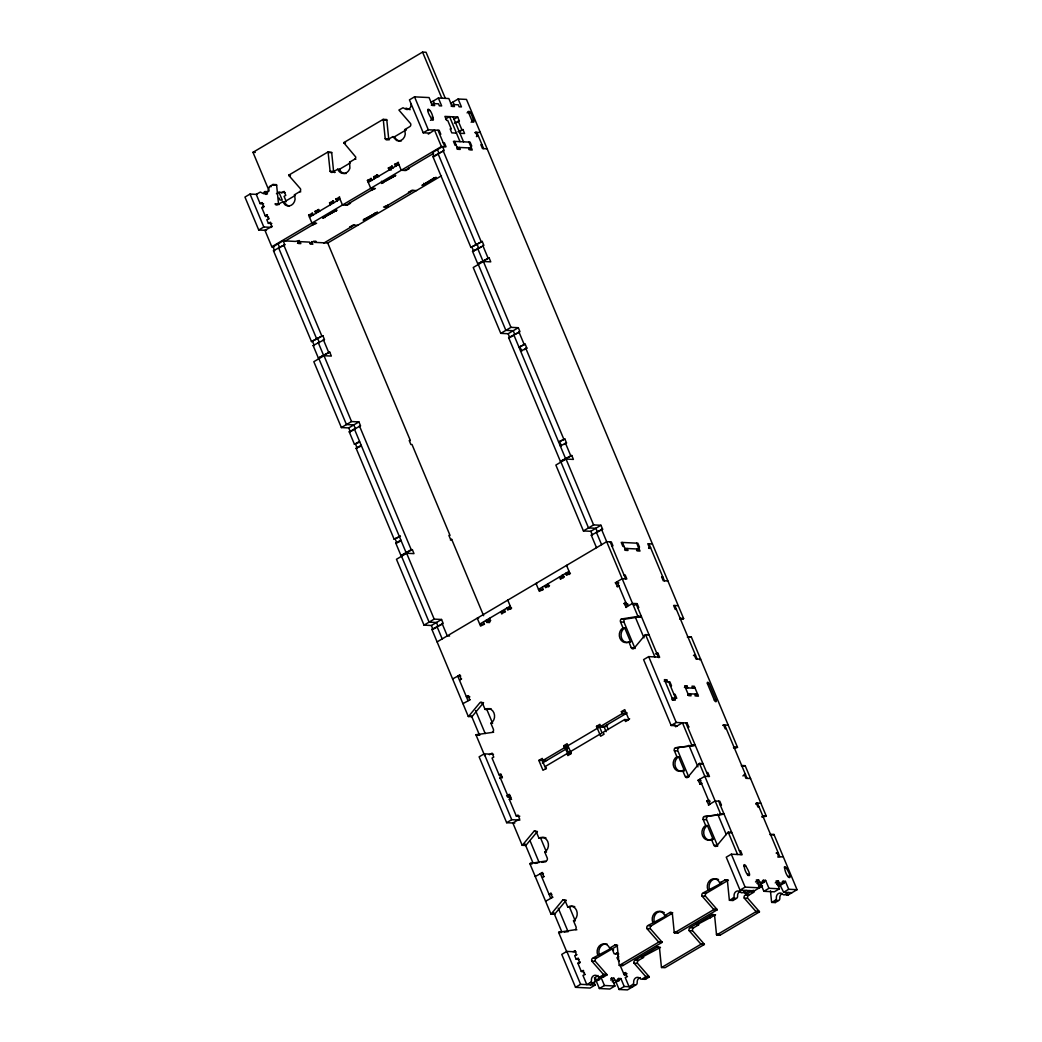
<?xml version="1.0" encoding="UTF-8"?>
<svg xmlns="http://www.w3.org/2000/svg" width="1042" height="1042" viewBox="0 0 1042 1042"><rect width="100%" height="100%" fill="white"/><g stroke="black" fill="none" stroke-linecap="round" stroke-linejoin="round"><path stroke-width="1.5" d="M411.043 103.874L410.978 105.867A4.428 3.777 -87.2 0 1 405.546 109.084L403.02 107.743L398.904 110.061L410.639 123.659A2.214 1.889 -87.2 0 1 409.767 126.642L404.674 129.638L405.286 134.079A7.724 6.578 -87.2 0 1 396.624 140.514L392.808 136.658L387.715 139.667A2.214 1.889 -87.2 0 1 385.201 138.69L383.326 119.973A2.214 1.889 -87.2 0 0 383.156 119.361L343.821 142.611A2.214 1.889 -87.2 0 0 344.12 143.145L355.739 157.016A2.214 1.889 -87.2 0 1 354.684 159.192L349.591 162.2L349.904 168.114A7.776 6.617 -87.2 0 1 344.694 173.35A7.776 6.617 -87.2 0 1 338.376 170.497L337.725 169.208L332.632 172.217A2.214 1.889 -87.2 0 1 330.106 171.253L328.074 151.924L288.725 175.173A2.214 1.889 -87.2 0 0 289.038 175.694L300.461 188.771A2.214 1.889 -87.2 0 1 299.601 191.741L294.508 194.75L295.107 199.178A7.724 6.578 -87.2 0 1 285.274 205L282.642 201.77L277.55 204.779A2.214 1.889 -87.2 0 1 275.023 203.802L277.94 203.945M400.87 540.108L395.778 543.116L401.014 555.633L411.186 549.616L412.358 549.668L414 553.628L406.64 553.263L396.468 559.28L424.016 625.135L434.188 619.117L441.548 619.482L443.202 623.429L431.87 629.394L468.314 716.518A2.214 1.889 -87.2 0 0 468.77 716.141L480.088 702.516A2.214 1.889 -87.2 0 1 482.602 703.493L483.188 703.519M482.628 703.819L472.247 716.323A2.214 1.889 -87.2 0 1 471.805 716.688L468.314 716.518M648.71 635.073A2.214 1.889 -87.2 0 1 649.062 634.812L645.571 634.643A2.214 1.889 -87.2 0 0 645.115 635.008L633.797 648.632A2.214 1.889 -87.2 0 1 631.27 647.668L628.795 641.729A7.75 6.604 -87.2 0 1 619.964 638.329A7.75 6.604 -87.2 0 1 623.012 627.909L620.537 621.983A2.214 1.889 -87.2 0 1 621.397 619L637.378 616.499A2.214 1.889 -87.2 0 0 637.899 616.291L641.377 616.473A2.214 1.889 -87.2 0 1 640.869 616.669L624.887 619.169A2.214 1.889 -87.2 0 0 624.015 622.152L634.76 647.837A2.214 1.889 -87.2 0 0 635.19 648.489M536.864 831.438L533.96 831.295L522.628 844.919A2.214 1.889 -87.2 0 1 522.185 845.296L512.859 822.998L519.645 818.999L517.991 815.039L516.298 816.042L509.264 799.253L510.971 798.25L509.317 794.304L506.594 795.906M522.185 845.296L525.676 845.466A2.214 1.889 -87.2 0 0 526.119 845.101L537.438 831.464M565.637 900.223L562.732 900.08L551.413 913.717A2.214 1.889 -87.2 0 1 550.957 914.081L529.857 863.636A2.214 1.889 -87.2 0 1 530.378 863.427L546.347 860.926A2.214 1.889 -87.2 0 0 547.219 857.957L544.745 852.03A7.75 6.604 -87.2 0 0 547.779 841.597A7.75 6.604 -87.2 0 0 538.948 838.198L536.474 832.271A2.214 1.889 -87.2 0 0 533.96 831.295M550.957 914.081L554.448 914.251A2.214 1.889 -87.2 0 0 554.904 913.886L566.223 900.262M694.154 745.421L675.268 747.778A2.214 1.889 -87.2 0 0 674.395 750.761L676.883 756.687A7.75 6.604 -87.2 0 0 673.835 767.107A7.75 6.604 -87.2 0 0 682.666 770.507L685.141 776.446A2.214 1.889 -87.2 0 0 687.668 777.41L698.987 763.786A2.214 1.889 -87.2 0 1 699.442 763.421L702.92 763.591A2.214 1.889 -87.2 0 0 702.477 763.955L699.573 763.812M722.927 814.206L704.04 816.563A2.214 1.889 -87.2 0 0 703.181 819.546L705.655 825.472A7.75 6.604 -87.2 0 0 702.608 835.892A7.75 6.604 -87.2 0 0 711.439 839.305L713.913 845.231A2.214 1.889 -87.2 0 0 716.44 846.208L727.759 832.571A2.214 1.889 -87.2 0 1 728.215 832.206L731.705 832.376A2.214 1.889 -87.2 0 0 731.25 832.74L728.345 832.597M323.307 217.452L322.668 218.182L336.983 210.132L323.307 217.452L325.052 217.544M383.248 182.767L381.463 183.444L395.778 175.395L382.088 182.715L381.476 181.23M363.814 219.458L363.176 220.188L377.491 212.138L363.814 219.458L365.547 219.536M504.12 611.914L504.745 611.198L500.629 611.745L502.036 613.751M562.901 577.177L563.54 576.447L559.424 577.008L560.83 579.013M269.149 190.986L252.985 152.314L422.557 52.1L426.048 52.269L445.325 98.365M256.827 194.398L250.041 194.059L244.948 197.068L258.729 229.995L266.478 230.386M431.323 105.112L433.876 103.614L434.696 105.581L432.378 105.476L429.07 97.57L414.534 96.854L409.441 99.863L423.221 132.79L429.421 133.089M278.943 204.636A2.214 1.889 -87.2 0 1 278.514 203.971L276.638 185.255A2.214 1.889 -87.2 0 0 276.482 184.642L272.991 184.473L269.409 186.583L268.315 190.178A4.428 3.777 -87.2 0 1 262.884 193.382L260.357 192.041L256.241 194.372L260.096 203.594L263.587 203.763M276.417 193.734L278.969 192.236L284.948 192.536M430.737 102.533L438.369 98.026L448.842 98.547L452.137 106.44L454.468 106.558L453.635 104.591L451.095 106.089M260.096 203.594L262.376 202.617M281.496 192.965L284.127 191.402L285.782 195.349L284.088 196.352L286.29 201.627M268.706 217.296A1.667 0.742 59.4 0 1 266.96 215.863L265.189 215.772L261.75 207.54L264.03 206.563M450.509 103.51L458.141 99.003L466.477 99.42L683.63 618.557A2.214 1.889 -87.2 0 1 683.109 618.753L679.918 619.261M282.642 201.77L284.375 201.848L294.938 195.622M337.725 169.208L339.471 169.299L350.021 163.06M392.808 136.658L394.553 136.749L406.419 129.729L404.674 129.638M265.189 215.772L267.468 214.795M265.671 216.606L266.934 215.863M430.463 120.338L433.172 118.736L432.287 116.613M271.845 223.522L268.367 223.353L266.843 219.719L269.123 218.755M268.367 223.353L270.633 222.376M445.598 118.97L449.558 116.639L460.03 141.66M258.729 229.995L263.808 226.987L271.571 227.377M423.221 132.79L428.301 129.781L439.164 130.315L440.818 134.262L439.646 134.21M272.288 226.322L264.928 230.308L271.819 246.772L274.137 246.889M453.882 119.296L457.698 117.043L459.353 120.989L456.8 122.5M467.116 112.927C469.981 107.222 472.69 118.202 473.68 120.729A1.667 0.755 59.4 0 1 473.433 122.174A1.667 0.755 59.4 0 1 471.935 120.651L468.392 112.171M454.364 123.19L459.353 120.989M312.04 225.228L316.599 223.275L311.949 223.053L308.64 215.147L312.613 213.167M316.273 213.48L314.866 211.474L318.839 209.494M330.379 204.766L329.559 202.786L333.531 200.806M337.178 201.119L335.771 199.113L339.744 197.133M370.835 190.478L375.394 188.537L370.731 188.302L367.435 180.409L371.408 178.429M374.469 178.703L373.648 176.723L377.621 174.756M391.44 169.833L389.174 170.015L388.34 168.049L392.313 166.069M395.973 166.368L394.566 164.362L398.539 162.396M309.474 217.127L339.992 199.087M368.256 182.376L398.786 164.336M471.14 122.24L473.68 120.729L471.935 120.651M457.946 131.748L462.935 129.547L464.589 133.506L459.926 133.272M459.118 131.813L462.935 129.547M271.819 246.772L441.391 146.544L446.041 146.779L444.4 142.832L443.228 142.767M299.38 240.533L295.368 241.418L283.15 240.806L272.978 246.824L274.632 250.77L273.473 250.718L311.48 341.594L322.825 335.641L324.479 339.601L313.134 345.553L318.37 358.057L329.715 352.105L331.356 356.064L323.997 355.7L313.824 361.704L341.372 427.559L348.731 427.923L358.904 421.919L360.558 425.865L349.226 431.818L354.462 444.335L359.438 442.134M284.987 241.21L315.439 223.222M345.957 205.183L374.221 188.485M404.752 170.445L433.589 153.395M273.473 250.718L284.805 244.766L283.15 240.806M601.599 544.692L596.363 532.175L602.615 529.232L600.96 525.272L590.788 531.29L583.416 530.925L555.868 465.071L566.04 459.053L573.413 459.418L571.758 455.471L560.414 461.424L508.626 337.621L519.971 331.656L518.317 327.709L508.144 333.727L500.772 333.362L473.224 267.507L483.397 261.49L490.769 261.855L489.115 257.895L477.77 263.86L472.547 251.343L483.879 245.391L482.225 241.431L470.893 247.397L432.873 156.508L444.205 150.556L442.563 146.609L432.378 152.614L434.032 156.574L437.848 154.32M324.622 355.114L323.463 355.062L318.227 342.544L319.386 342.597L317.732 338.65L316.573 338.598L278.553 247.709L284.805 244.766M481.339 246.889L478.786 248.4L477.145 244.44L475.973 244.388L437.966 153.5L441.665 152.054M474.748 132.608L480.245 132.347M476.402 136.567L478.408 136.124M297.465 243.151L300.005 241.64L309.695 242.122L310.516 244.102L312.847 244.219L311.74 241.575M456.865 148.941L459.418 147.443L460.238 149.41L457.907 149.293L454.612 141.399M309.774 243.581L313.72 241.236L316.052 241.353L314.358 242.356L327.722 243.007L410.366 440.584L409.206 440.519L410.861 444.478L412.02 444.53L450.04 535.406L448.881 535.354L450.535 539.3L451.694 539.365L483.618 615.692M468.796 149.592L471.44 148.029L457.099 147.326M323.749 243.125L354.202 225.137M384.719 207.097L412.984 190.386M433.902 178.026L421.971 185.437L436.272 177.387L433.902 178.026L435.061 178.091M327.592 243.099L441.443 175.798M311.48 341.594L322.825 335.641M470.893 247.397L482.225 241.431M472.547 251.343L477.523 249.142M318.37 358.057L329.715 352.105M477.77 263.86L489.115 257.895M341.372 427.559L351.545 421.554L358.904 421.919M500.772 333.362L510.945 327.344L518.317 327.709M349.226 431.818L352.925 430.372M511.062 336.918L513.615 335.42M516.155 333.909L518.695 332.411M354.462 444.335L359.542 441.326M525.207 344.173L518.955 347.116L525.207 344.173L526.848 348.119L524.308 349.63M394.123 539.17L400.375 536.213L394.123 539.17L356.117 448.281L361.196 445.273M526.848 348.119L520.609 351.076L521.768 351.128L520.114 347.181M356.117 448.281L361.092 446.093M564.868 439.008L558.616 441.951L564.868 439.008L566.522 442.954L563.982 444.452M560.27 445.898L566.522 442.954M398.213 542.426L400.753 540.915M560.414 461.424L571.758 455.471M412.358 549.668L401.014 555.633M450.418 540.108L451.694 539.365M583.416 530.925L593.588 524.908L600.96 525.272M424.016 625.135L431.375 625.5L441.548 619.482M596.506 547.688L591.27 535.184L602.615 529.232M434.306 628.691L436.845 627.193M439.385 625.682L441.938 624.184M437.106 641.898L606.678 541.684L611.328 541.905L612.983 545.865L611.823 545.8M510.241 606.066L479.711 624.106L484.374 624.34M569.023 571.329L538.506 589.368L543.156 589.59M487.539 621.722L489.427 620.602L489.831 621.592M508.926 609.075L510.333 608.241L510.749 609.231M547.506 586.281L548.209 585.865L548.626 586.854M478.63 618.245L477.236 618.18L480.544 626.086L484.517 624.106M489.427 620.602L485.937 620.433L486.757 622.413L490.73 620.433M501.462 613.725L505.435 611.745M510.333 608.241L506.855 608.072L507.675 610.052L511.648 608.072M536.721 583.468L536.018 583.442L539.326 591.348L543.299 589.368M548.209 585.865L544.719 585.695L545.552 587.662L549.525 585.695M560.244 578.987L564.217 577.008M569.544 574.494L569.127 573.504L565.637 573.334L566.457 575.301L570.43 573.334M624.64 550.007L627.18 548.496L628 550.476L625.682 550.358L622.387 542.452M636.558 550.645L639.202 549.095L624.861 548.379M648.58 548.157L650.586 547.714L649.309 548.47M452.593 678.941L459.965 674.969M617.632 586.711L615.392 582.738L622.178 578.727L626.828 578.948L625.174 575.002L624.015 574.95M461.619 678.915L459.926 679.918M617.046 586.685L619.326 585.708M468.639 695.704L466.36 696.681L469.851 696.851M626.307 607.46L624.067 603.474L626.346 602.51M462.935 703.637L470.294 699.664M625.721 607.434L632.507 603.422L637.157 603.644L638.811 607.603L637.652 607.538M634.617 605.155L637.157 603.644M493.504 754.291L484.191 753.835L479.112 756.844L506.659 822.698L514.8 823.102M655.457 653.894L657.893 653.204L659.547 657.163L648.684 656.616L643.604 659.625L671.152 725.479L677.352 725.792M657.046 653.712L657.893 653.204M489.375 754.747L492.098 753.145L493.752 757.091L492.045 758.094L499.079 774.883L501.397 775.001M658.7 657.658L659.547 657.163M693.477 655.509L695.483 655.066M499.079 774.883L500.772 773.88L502.426 777.84M699.612 659.781L700.628 659.182L695.978 658.961L694.324 655.001M499.691 778.478L502.231 776.98L499.899 776.863L508.444 797.273L510.762 797.391L509.942 795.411L507.402 796.922M664.184 681.26L666.724 679.762L667.544 681.742M570.521 753.796L567.03 753.613L545.552 766.313L546.373 768.293L542.986 770.298L538.844 760.413L542.244 758.407L543.064 760.386L546.555 760.556M566.874 747.804L564.543 747.687L563.722 745.72L567.108 743.714L571.25 753.587L567.851 755.593L567.03 753.613M628.17 719.722L624.679 719.54L603.201 732.239L604.034 734.219L600.635 736.225L596.506 726.339L599.892 724.333L600.726 726.313L604.217 726.482L627.18 712.91M621.384 711.647L624.861 711.816L625.695 713.783L622.204 713.614L621.384 711.647L624.77 709.641L628.899 719.514L625.513 721.52L624.679 719.54M543.064 760.386L564.543 747.687M606.509 725.87L604.243 727.212L599.593 726.977L565.676 747.023L568.164 752.949L571.263 753.106M600.726 726.313L622.204 713.614M542.309 763.07L568.033 747.869M568.164 752.949L602.068 732.904L599.593 726.977M626.893 720.465L629.655 718.837M684.399 687.42L686.938 685.923L687.772 687.902M671.895 699.703L674.434 698.205L675.255 700.172L672.937 700.068L664.392 679.644L666.724 679.762M672.885 699.859L675.594 698.257L668.717 681.794M687.707 695.327L690.247 693.829L691.067 695.796L688.749 695.678L684.62 685.805L686.938 685.923M694.91 695.796L697.619 694.193L687.928 693.712M506.659 822.698L511.739 819.689L519.88 820.093M671.152 725.479L676.232 722.471L687.095 723.018L688.749 726.964L687.889 727.459M686.248 723.513L687.095 723.018M722.679 725.31L728.176 725.037M535.236 876.504L542.608 872.532M700.276 784.274L698.036 780.302L704.822 776.29L709.472 776.524L707.818 772.565L706.658 772.513M544.263 876.478L542.569 877.481M699.69 784.248L701.969 783.271M742.881 775.925L745.421 774.427L744.262 774.362L745.916 778.322L750.566 778.543M551.283 893.281L549.004 894.244L551.908 894.388M708.951 805.023L706.71 801.038L708.99 800.074M545.578 901.213L552.937 897.227M708.365 804.997L715.151 800.985L719.801 801.22L721.455 805.166L720.296 805.114M755.711 804.072L757.404 803.069L779.781 856.576M576.148 951.854L566.835 951.398L561.755 954.407L575.523 987.334L590.059 988.05L595.151 985.042L594.044 982.411M739.377 850.715L740.536 850.767L742.191 854.727L731.328 854.193L726.248 857.188L740.015 890.128L754.551 890.845M739.69 851.275L740.536 850.767M573.048 951.711L575.314 950.734M579.118 959.422L576.213 959.278L574.689 955.657L576.968 954.68M576.213 959.278L578.492 958.301M583.051 971.548L581.306 971.47L577.867 963.238L580.147 962.261M597.782 955.149A7.75 6.604 -87.2 0 1 600.83 944.729A7.75 6.604 -87.2 0 1 609.661 948.142L611.407 948.22L592.703 958.158A2.214 1.889 -87.2 0 0 591.83 961.141L603.253 974.218A2.214 1.889 -87.2 0 1 603.565 974.739L607.056 974.908A2.214 1.889 -87.2 0 0 606.744 974.387L595.321 961.31A2.214 1.889 -87.2 0 1 596.18 958.327L616.851 946.123M609.661 948.142L614.741 945.133L617.645 945.276M652.865 922.6A7.75 6.604 -87.2 0 1 655.913 912.18A7.75 6.604 -87.2 0 1 664.744 915.579L666.489 915.671L647.785 925.609A2.214 1.889 -87.2 0 0 646.913 928.578L658.336 941.655A2.214 1.889 -87.2 0 1 658.648 942.189L662.139 942.359A2.214 1.889 -87.2 0 0 661.826 941.838L650.403 928.761A2.214 1.889 -87.2 0 1 651.276 925.778L671.934 913.56M664.744 915.579L669.824 912.584L672.741 912.727M721.012 882.027A7.75 6.604 -87.2 0 1 721.572 883.121L702.868 893.046A2.214 1.889 -87.2 0 0 701.995 896.029L713.431 909.106A2.214 1.889 -87.2 0 1 713.731 909.627L717.222 909.796A2.214 1.889 -87.2 0 0 716.909 909.275L705.486 896.198A2.214 1.889 -87.2 0 1 706.359 893.228L728.397 880.19M707.961 890.05A7.75 6.604 -87.2 0 1 710.996 879.617A7.75 6.604 -87.2 0 1 719.827 883.03L724.919 880.021L727.824 880.164M776.121 853.072L778.127 852.63M581.306 971.47L583.585 970.493M777.775 857.019L783.271 856.758M615.288 953.795L617.567 952.818M747.596 875.423L749.289 874.42L747.544 874.342M593.302 982.671L590.397 982.528L586.815 984.638L582.96 975.416L585.239 974.439M619.039 961.401L616.942 957.741L618.635 956.738L616.994 952.792M618.466 961.362L619.313 960.867M575.523 987.334L580.615 984.325L595.151 985.042M740.015 890.128L745.108 887.12L759.644 887.836L756.336 879.93L758.667 880.047L759.488 882.027L764.138 882.248L763.317 880.282L762.47 880.777M755.489 881.923L758.667 880.047M756.948 883.525L759.488 882.027M603.565 974.739L599.984 976.849A2.214 1.889 -87.2 0 1 597.834 976.484A4.428 3.777 -87.2 0 0 593.536 975.742A4.428 3.777 -87.2 0 0 591.439 980.262A2.214 1.889 -87.2 0 1 590.397 982.528M614.741 945.133A2.214 1.889 -87.2 0 1 617.268 946.11L619.143 964.827A2.214 1.889 -87.2 0 0 619.3 965.439L658.648 942.189M669.824 912.584A2.214 1.889 -87.2 0 1 672.351 913.547L674.226 932.277A2.214 1.889 -87.2 0 0 674.395 932.877L713.731 909.627M724.919 880.021A2.214 1.889 -87.2 0 1 727.433 880.998L729.309 899.715A2.214 1.889 -87.2 0 0 729.478 900.327L733.047 898.217L735.965 898.36M746.228 890.428L742.646 892.538A2.214 1.889 -87.2 0 1 740.497 892.173A4.428 3.777 -87.2 0 0 736.199 891.431A4.428 3.777 -87.2 0 0 734.102 895.951A2.214 1.889 -87.2 0 1 733.047 898.217M614.923 986.019L604.451 985.511L601.143 977.604L596.063 980.613L599.371 988.506L609.831 989.027L614.923 986.019L611.615 978.125L610.768 978.62M759.97 883.369L761.402 882.9M763.526 881.649L765.636 880.386L768.944 888.292L779.416 888.813L776.108 880.907L778.426 881.024L779.26 882.991L783.91 883.225L783.089 881.245L782.229 881.753M590.306 984.807L593.888 982.697A2.214 1.889 -87.2 0 0 594.93 980.431A4.428 3.777 -87.2 0 1 598.108 975.494M601.781 977.031A2.214 1.889 -87.2 0 0 603.474 977.018L607.056 974.908M619.3 965.439L622.79 965.608L662.139 942.359M674.395 932.877L677.873 933.046L717.222 909.796M729.478 900.327L732.969 900.496L736.538 898.386A2.214 1.889 -87.2 0 0 737.593 896.12A4.428 3.777 -87.2 0 1 740.758 891.184M743.233 892.577L746.137 892.72L749.706 890.597M601.143 977.604L598.824 977.487L599.645 979.467L594.357 981.981M759.058 885.257L764.138 882.248M659.899 947.36L656.994 947.217L634.943 960.242A2.214 1.889 -87.2 0 0 634.083 963.225L645.506 976.302A2.214 1.889 -87.2 0 1 645.819 976.823L649.296 976.992A2.214 1.889 -87.2 0 0 648.997 976.471L637.561 963.394A2.214 1.889 -87.2 0 1 638.433 960.424L643.526 957.416A7.75 6.604 -87.2 0 1 643.07 955.996M714.981 914.811L712.077 914.668L690.038 927.693A2.214 1.889 -87.2 0 0 689.166 930.675L700.589 943.752A2.214 1.889 -87.2 0 1 700.901 944.273L704.392 944.443A2.214 1.889 -87.2 0 0 704.079 943.922L692.656 930.845A2.214 1.889 -87.2 0 1 693.516 927.862L698.609 924.853A7.75 6.604 -87.2 0 1 697.958 921.949M753.379 890.246L745.121 895.143A2.214 1.889 -87.2 0 0 744.248 898.113L755.671 911.19A2.214 1.889 -87.2 0 1 755.984 911.711L759.475 911.893A2.214 1.889 -87.2 0 0 759.162 911.359L747.739 898.282A2.214 1.889 -87.2 0 1 748.612 895.312L753.692 892.304A7.75 6.604 -87.2 0 1 753.249 890.884M757.521 887.81L761.65 885.361M641.39 956.139A7.75 6.604 -87.2 0 0 641.781 957.324L660.485 947.386M696.473 923.59A7.75 6.604 -87.2 0 0 696.864 924.775L715.567 914.837M762.497 885.987L751.946 892.212L753.692 892.304M610.755 980.118L613.933 978.23L614.767 980.209L619.417 980.444L618.596 978.464L617.737 978.972M775.248 882.9L778.426 881.024M623.559 973.554L625.838 972.577M599.371 988.506L604.451 985.511M760.556 883.395L763.864 891.301L768.944 888.292M620.107 965.322L624.093 974.504L627.05 973.723M788.52 877.169L789.797 876.426L788.052 876.335M612.227 981.707L614.767 980.209M624.132 974.635C626.372 972.407 625.526 976.458 624.093 974.504M776.72 884.502L779.26 882.991M632.559 986.891L624.223 986.487L620.915 978.581L615.822 981.59L619.13 989.483L627.466 989.9L636.128 984.781A2.214 1.889 -87.2 0 0 637.183 982.515A4.428 3.777 -87.2 0 1 640.348 977.578M783.284 882.613L785.408 881.363L788.716 889.269L797.052 889.686L773.946 834.46L770.455 834.29A2.214 1.889 -87.2 0 0 770.012 834.655M619.417 980.444L614.129 982.958M783.91 883.225L778.817 886.234L778.413 885.244M635.555 984.755L632.637 984.612L629.068 986.722L625.213 977.5L627.492 976.523M779.416 888.813L774.323 891.822L763.864 891.301M619.13 989.483L624.223 986.487M779.742 884.345L783.623 892.278L788.716 889.269M645.819 976.823L642.237 978.933A2.214 1.889 -87.2 0 1 640.088 978.568A4.428 3.777 -87.2 0 0 635.789 977.826A4.428 3.777 -87.2 0 0 633.692 982.346A2.214 1.889 -87.2 0 1 632.637 984.612M656.994 947.217A2.214 1.889 -87.2 0 1 659.521 948.194L661.383 966.911A2.214 1.889 -87.2 0 0 661.553 967.523L700.901 944.273M712.077 914.668A2.214 1.889 -87.2 0 1 714.604 915.631L716.479 934.361A2.214 1.889 -87.2 0 0 716.636 934.961L755.984 911.711M770.468 890.884L771.562 901.799A2.214 1.889 -87.2 0 0 771.731 902.411L775.3 900.301L778.205 900.444M788.468 892.512L784.9 894.622A2.214 1.889 -87.2 0 1 782.75 894.257A4.428 3.777 -87.2 0 0 778.452 893.515A4.428 3.777 -87.2 0 0 776.355 898.035A2.214 1.889 -87.2 0 1 775.3 900.301M644.034 979.115A2.214 1.889 -87.2 0 0 645.727 979.115L649.296 976.992M704.392 944.443L665.043 967.692L661.553 967.523M716.636 934.961L720.126 935.143L759.475 911.893M771.731 902.411L775.209 902.58L778.791 900.47A2.214 1.889 -87.2 0 0 779.833 898.204A4.428 3.777 -87.2 0 1 781.93 893.684M785.473 894.661L788.39 894.804L797.052 889.686M405.963 108.121L409.024 109.254A4.428 3.777 -87.2 0 0 410.157 109.671M493.647 732.213L476.507 734.649A2.214 1.889 -87.2 0 0 475.986 734.857L484.686 755.645M675.854 747.804L694.727 745.447A2.214 1.889 -87.2 0 0 695.248 745.251L691.758 745.069A2.214 1.889 -87.2 0 1 691.25 745.277M733.789 748.039L736.981 747.531A2.214 1.889 -87.2 0 0 737.502 747.335L691.302 636.896L687.811 636.727A2.214 1.889 -87.2 0 0 687.368 637.092L689.114 637.183M704.626 816.589L723.513 814.245A2.214 1.889 -87.2 0 0 724.034 814.036L720.543 813.867A2.214 1.889 -87.2 0 1 720.022 814.062M761.767 816.954L765.753 816.329A2.214 1.889 -87.2 0 0 766.274 816.12L745.173 765.675L741.683 765.505A2.214 1.889 -87.2 0 0 741.344 765.766M535.197 863.388L537.854 862.971M541.853 862.359L545.839 861.734M566.718 951.737L558.629 932.421A2.214 1.889 -87.2 0 1 559.15 932.212L575.119 929.724A2.214 1.889 -87.2 0 0 575.992 926.742L573.517 920.815A7.75 6.604 -87.2 0 0 576.552 910.395A7.75 6.604 -87.2 0 0 567.734 906.983L565.246 901.056A2.214 1.889 -87.2 0 0 562.732 900.08M564.23 932.147L567.434 931.639M263.847 192.223L266.374 193.565A4.428 3.777 -87.2 0 0 267.494 193.981M401.404 140.891L399.333 140.891A7.763 6.604 -87.2 0 1 394.553 136.749M346.322 173.454L344.251 173.454A7.763 6.604 -87.2 0 1 339.471 169.299M394.553 176.085L393.394 176.033M423.755 184.773L423.716 183.314M433.876 103.614L438.526 103.835L439.346 105.815L441.678 105.932L438.369 98.026M453.635 104.591L458.298 104.812L459.118 106.792L461.45 106.909L458.141 99.003M427.988 110.413L429.734 110.504M468.496 112.419L470.242 112.497M457.698 117.043L444.908 116.404L446.562 120.364L447.721 120.416L451.303 128.974L450.144 128.921L451.785 132.868L456.448 133.102M431.427 118.645L433.172 118.736C431.466 107.378 422.896 104.877 431.427 118.645A1.667 0.742 59.4 0 0 432.925 120.169A1.667 0.742 59.4 0 0 433.159 118.736M383.156 119.361L386.647 119.53A2.214 1.889 -87.2 0 1 386.816 120.143L388.692 138.86M383.899 119.999L386.816 120.143M428.301 134.118L434.514 130.081L441.391 146.544M385.201 138.69L388.106 138.833M388.301 139.693L389.461 139.745M481.99 144.682L480.831 144.63L482.485 148.576L487.135 148.811M456.253 145.346L455.093 145.294L453.439 141.334L470.111 142.155L471.765 146.114L470.606 146.049M343.821 142.611L345.553 142.702M344.12 143.145L345.28 143.197M432.873 156.508L434.032 156.574M328.074 151.924L331.669 152.393L333.596 171.422A2.214 1.889 -87.2 0 0 334.677 172.516M328.816 152.549L331.734 152.692M252.985 152.314L255.303 152.432M354.684 159.192L355.843 159.244M349.591 162.2L350.464 162.239M394.566 164.362L398.057 164.545M408.138 168.439L409.298 168.491L405.911 170.497L401.261 170.263L397.953 162.37M393.147 168.049L391.74 166.043M388.34 168.049L391.831 168.218M330.119 171.253L333.023 171.396M333.219 172.243L334.964 172.334M378.741 176.749L377.035 174.73M373.648 176.723L377.139 176.906M288.725 175.173L290.471 175.251M289.038 175.694L290.197 175.746M372.228 180.409L370.822 178.403M367.435 180.409L370.913 180.579M424.341 184.799L423.182 184.747M416.474 190.569L411.824 190.334L408.438 192.34L409.597 192.392M273.733 185.111L276.638 185.255M269.995 186.609L271.154 186.674M299.601 191.741L300.76 191.806M268.041 191.689L264.811 191.533L266.049 194.463M294.508 194.75L295.381 194.802M335.771 199.113L339.262 199.282M349.357 203.177L350.516 203.229L347.129 205.235L342.479 205.013L339.171 197.107M388.119 205.092L383.56 207.032L388.21 207.267M329.559 202.786L333.049 202.956M334.612 210.771L336.358 210.862M375.12 212.776L376.852 212.855M261.75 207.54L263.496 207.632M319.66 211.474L318.253 209.468M314.866 211.474L318.344 211.643M313.447 215.147L312.04 213.141M308.64 215.147L312.131 215.316M357.693 225.306L353.03 225.072L349.643 227.078L350.802 227.143M478.786 248.4L477.627 248.335L482.863 260.852L484.022 260.904M508.626 337.621L509.798 337.673L508.144 333.727M313.134 345.553L314.293 345.605L312.652 341.659M566.666 458.48L565.506 458.415L513.719 334.612L514.878 334.664L513.224 330.718L505.865 330.353L478.317 264.499M591.27 535.184L592.442 535.236L590.788 531.29M652.422 543.937L647.772 543.716L649.427 547.662M624.028 546.412L622.869 546.347L621.214 542.4L637.873 543.221L639.528 547.167L638.368 547.115M395.778 543.116L396.95 543.169L395.296 539.222M407.266 552.677L406.106 552.625L354.306 428.809M567.421 565.441L566.548 565.402L569.857 573.308M662.777 576.864L661.618 576.799L663.259 580.759L667.922 580.98M563.396 575.028L563.631 576.981M615.392 582.738L618.883 582.908M542.478 587.388L542.726 589.342M678.251 605.676L673.601 605.454L675.255 609.401L676.414 609.453M624.067 603.474L626.984 603.618M504.602 609.778L504.849 611.719M680.139 618.388L683.63 618.557M637.951 616.525L640.869 616.669M680.205 618.609L683.109 618.753M621.397 619L624.314 619.143M621.11 622.009L624.015 622.152M490.196 618.479L489.323 618.427L490.157 620.407M623.012 627.909L624.757 627.987L630.54 641.82A7.75 6.604 -87.2 0 1 629.524 642.302M483.683 622.139L483.931 624.08M486.757 622.413L489.662 622.556M645.115 635.008L646.861 635.086M431.87 629.394L433.029 629.446L431.375 625.5M628.795 641.729L630.54 641.82M449.597 635.998L447.278 635.894L442.042 623.377M631.27 647.668L634.187 647.811M665.226 681.624L669.876 681.859L671.53 685.805L670.358 685.753M707.466 683.708L709.211 683.799L716.101 700.263A1.667 0.755 59.4 0 1 715.854 701.696A1.667 0.755 59.4 0 1 714.356 700.172L707.466 683.708A1.667 0.755 59.4 0 1 707.726 682.276A1.667 0.755 59.4 0 1 709.211 683.799M460.785 676.089L457.685 675.932L468.014 700.628M685.454 687.785L695.144 688.254M673.94 694.311L675.112 694.363L676.766 698.322L672.103 698.088M714.356 700.172L716.101 700.263M480.662 702.542L483.579 702.686M482.602 703.493L485.09 709.42L486.835 709.498A7.75 6.604 -87.2 0 1 491.082 708.807M468.77 716.141L471.674 716.284M687.577 726.912L688.749 726.964M726.339 728.827L725.18 728.762L723.526 724.815M607.642 725.206L606.47 725.154L608.333 729.595M596.506 726.339L599.997 726.508M485.09 709.42A7.75 6.604 -87.2 0 1 493.908 712.819A7.75 6.604 -87.2 0 1 490.873 723.252L492.619 723.33L486.835 709.498M737.502 747.335L734.011 747.166A2.214 1.889 -87.2 0 1 733.49 747.361L736.407 747.505M477.093 734.675L479.997 734.818A2.214 1.889 -87.2 0 0 479.476 735.027L475.986 734.857M674.395 750.761L677.313 750.904M563.722 745.72L567.213 745.89M676.883 756.687L678.629 756.766L684.412 770.598L682.666 770.507M741.813 765.896L744.73 766.039A2.214 1.889 -87.2 0 1 745.173 765.675M538.844 760.413L542.335 760.582L545.878 769.048M685.727 776.472L688.632 776.616A2.214 1.889 -87.2 0 0 688.814 776.954M698.036 780.302L700.94 780.445M760.894 803.239L756.245 803.017L757.899 806.964L759.058 807.029M706.71 801.038L710.201 801.22M509.264 799.253L511.596 799.37M766.274 816.12L762.783 815.951A2.214 1.889 -87.2 0 1 762.275 816.147L765.18 816.29M703.181 819.546L706.085 819.689M516.298 816.042L519.789 816.212M705.655 825.472L707.401 825.564L713.184 839.383L711.439 839.305M770.598 834.681L773.503 834.824A2.214 1.889 -87.2 0 1 773.946 834.46M714.499 845.257L717.404 845.401A2.214 1.889 -87.2 0 0 717.586 845.739M716.44 846.208L717.599 846.26M538.948 838.198L540.694 838.276A7.75 6.604 -87.2 0 1 545.995 837.937M523.214 844.958L526.119 845.101M544.745 852.03L545.617 852.069M744.105 866.11L745.851 866.189C754.382 879.956 745.812 877.455 744.105 866.11A1.667 0.755 59.4 0 1 744.353 864.665A1.667 0.755 59.4 0 1 745.851 866.189M784.6 868.103L786.345 868.194C794.89 881.962 786.319 879.461 784.6 868.103A1.667 0.755 59.4 0 1 784.86 866.67A1.667 0.755 59.4 0 1 786.345 868.194M530.378 863.427L532.123 863.518M529.857 863.636L532.175 863.753M763.317 880.282L765.636 880.386M783.089 881.245L785.408 881.363M543.429 873.652L540.329 873.509L550.658 898.204M719.827 883.03L721.572 883.121M783.623 892.278L791.959 892.681M703.454 893.085L706.359 893.228M745.694 895.169L748.612 895.312M701.995 896.029L704.9 896.172M744.248 898.113L747.153 898.256M730.468 899.78L732.213 899.858M772.721 901.864L774.466 901.942M714.004 909.132L716.909 909.275M756.258 911.216L759.162 911.359M567.734 906.983L569.479 907.074A7.75 6.604 -87.2 0 1 574.78 906.722M551.986 913.743L554.904 913.886M696.864 924.775L698.609 924.853M573.517 920.815L574.389 920.854M648.358 925.635L651.276 925.778M690.612 927.719L693.516 927.862M646.913 928.578L649.817 928.722M689.166 930.675L692.07 930.819M674.226 932.277L677.131 932.421M716.479 934.361L719.384 934.505M575.705 929.751L576.864 929.803M559.15 932.212L560.896 932.303M558.629 932.421L561.247 932.551M658.922 941.694L661.826 941.838M701.175 943.778L704.079 943.922M613.634 949.848L612.475 949.783L614.129 953.73L618.779 953.964M641.781 957.324L643.526 957.416M593.276 958.184L596.18 958.327M635.529 960.281L638.433 960.424M591.83 961.141L594.735 961.284M634.083 963.225L636.988 963.368M577.867 963.238L579.612 963.316A1.667 0.755 59.4 0 1 579.86 961.883M603.839 974.244L606.744 974.387M646.092 976.328L648.997 976.471M600.57 976.875L603.474 977.018M642.823 978.972L645.727 979.115M611.615 978.125L613.933 978.23M618.596 978.464L620.915 978.581M599.645 979.467L594.995 979.233L594.383 977.748M264.095 206.29L263.261 206.915M584.549 973.072L583.155 971.795M476.754 132.165L483.644 148.628M648.932 543.768L664.431 580.811M674.76 605.506L697.137 659.013M724.685 724.867L747.075 778.374M475.595 132.113L477.249 136.059M776.967 852.577L778.621 856.524M453.049 102.012L454.156 104.643M468.952 142.103L472.247 150.009L469.929 149.892L469.095 147.912M636.727 543.169L640.022 551.062L637.691 550.957L636.87 548.978M458.18 120.937L461.762 129.495M692.8 688.15L691.979 686.17L694.311 686.287L698.44 696.16L696.108 696.043L695.288 694.076M453.049 116.808L463.508 141.829M422.557 52.1L441.847 98.195M433.29 101.035L434.384 103.666M437.992 130.263L444.882 146.727M610.169 541.853L625.669 578.896M635.998 603.592L658.375 657.098M685.923 722.953L708.313 776.459M718.641 801.155L741.018 854.661M443.045 150.504L481.065 241.379M482.72 245.326L487.956 257.843M518.799 331.603L524.035 344.12M525.689 348.067L563.709 438.942M565.363 442.902L570.599 455.406M601.442 529.167L637.899 616.291M645.571 634.643L654.897 656.929M691.758 745.069L682.445 722.783L675.659 726.795L674.552 724.164M699.442 763.421L720.543 813.867M728.215 832.206L737.541 854.492M635.568 617.75L643.995 637.886M688.931 745.304L697.958 766.886M717.664 813.997L726.287 834.603M627.558 603.644L627.974 604.634M437.471 149.618L439.125 153.565M559.788 442.016L561.443 445.963M597.522 532.228L595.868 528.281L588.509 527.916L560.961 462.062M414.534 96.854L428.301 129.781M483.397 261.49L510.945 327.344M566.04 459.053L593.588 524.908M648.684 656.616L676.232 722.471M731.328 854.193L745.108 887.12M617.085 581.736L627.427 606.431M699.729 779.299L710.071 803.994M472.052 247.449L473.706 251.396M688.632 776.616L677.886 750.93A2.214 1.889 -87.2 0 1 678.759 747.948M717.404 845.401L706.658 819.715A2.214 1.889 -87.2 0 1 707.531 816.733M562.081 575.197L563.188 577.841M548.118 583.689L548.939 585.656M604.243 727.212L606.105 731.653M507.767 600.14L511.062 608.046M568.177 752.22L566.939 749.263L565.78 749.198L567.63 753.64M332.945 200.78L333.779 202.76M625.252 972.551L626.906 976.497M300.005 241.64L300.838 243.62L298.507 243.502L297.686 241.536M278.969 192.236L282.265 200.142L279.946 200.025L279.113 198.045M540.694 838.276L546.49 852.109M569.479 907.074L575.262 920.894M490.873 723.252L493.348 729.179A2.214 1.889 -87.2 0 1 492.475 732.148M283.645 244.701L321.652 335.589M323.307 339.536L328.543 352.053M359.399 425.813L411.186 549.616M475.569 710.514L485.194 733.529M530.131 840.946L539.157 862.529M558.265 908.207L568.111 931.743M261.789 202.591L263.444 206.537M266.895 214.769L268.536 218.716M270.06 222.35L271.715 226.296M459.379 674.929L461.033 678.889M468.053 695.678L469.708 699.625M542.022 872.506L543.677 876.452M550.697 893.241L552.351 897.201M574.741 950.708L576.395 954.654M577.906 958.275L579.56 962.235M582.999 970.467L584.653 974.413M278.071 243.815L279.712 247.775M355.478 428.874L353.824 424.915L346.452 424.563L318.904 358.708M323.997 355.7L351.545 421.554M406.64 553.263L434.188 619.117M442.186 638.889L436.95 626.385L438.122 626.437L436.468 622.491L429.096 622.126L401.548 556.272M471.687 716.401L479.502 735.105M525.038 843.955L532.866 862.659M553.797 912.688L561.794 931.808M348.731 427.923L350.386 431.883M355.622 444.387L357.276 448.347M250.041 194.059L263.808 226.987M484.191 753.835L511.739 819.689M566.835 951.398L580.615 984.325M627.362 642.654A7.75 6.604 -87.2 0 1 621.188 636.61A7.75 6.604 -87.2 0 1 624.757 627.987M713.184 839.383A7.75 6.604 -87.2 0 1 704.353 835.984A7.75 6.604 -87.2 0 1 707.401 825.564M684.412 770.598A7.75 6.604 -87.2 0 1 675.581 767.199A7.75 6.604 -87.2 0 1 678.629 756.766M677.873 933.046A2.214 1.889 -87.2 0 1 677.717 932.447M732.969 900.496A2.214 1.889 -87.2 0 1 732.8 899.884M746.137 892.72A2.214 1.889 -87.2 0 1 743.988 892.343M622.79 965.608A2.214 1.889 -87.2 0 1 622.634 964.996M716.466 878.914A7.75 6.604 -87.2 0 1 718.537 879.604M709.706 890.128A7.75 6.604 -87.2 0 1 715.372 878.888M654.61 922.691A7.75 6.604 -87.2 0 1 655.522 914.251A7.75 6.604 -87.2 0 1 662.438 911.711M663.454 912.167A7.75 6.604 -87.2 0 1 664.392 912.805M599.528 955.24A7.75 6.604 -87.2 0 1 600.426 946.813A7.75 6.604 -87.2 0 1 607.356 944.273M690.963 637.157A2.214 1.889 -87.2 0 1 691.302 636.896M788.39 894.804A2.214 1.889 -87.2 0 1 786.228 894.427M775.209 902.58A2.214 1.889 -87.2 0 1 775.053 901.981M720.126 935.143A2.214 1.889 -87.2 0 1 719.97 934.531M709.797 916.556A7.75 6.604 -87.2 0 1 710.475 917.846M272.991 184.473A2.214 1.889 -87.2 0 1 273.147 185.085M289.168 206.003A7.763 6.604 -87.2 0 1 284.375 201.861"/></g></svg>
